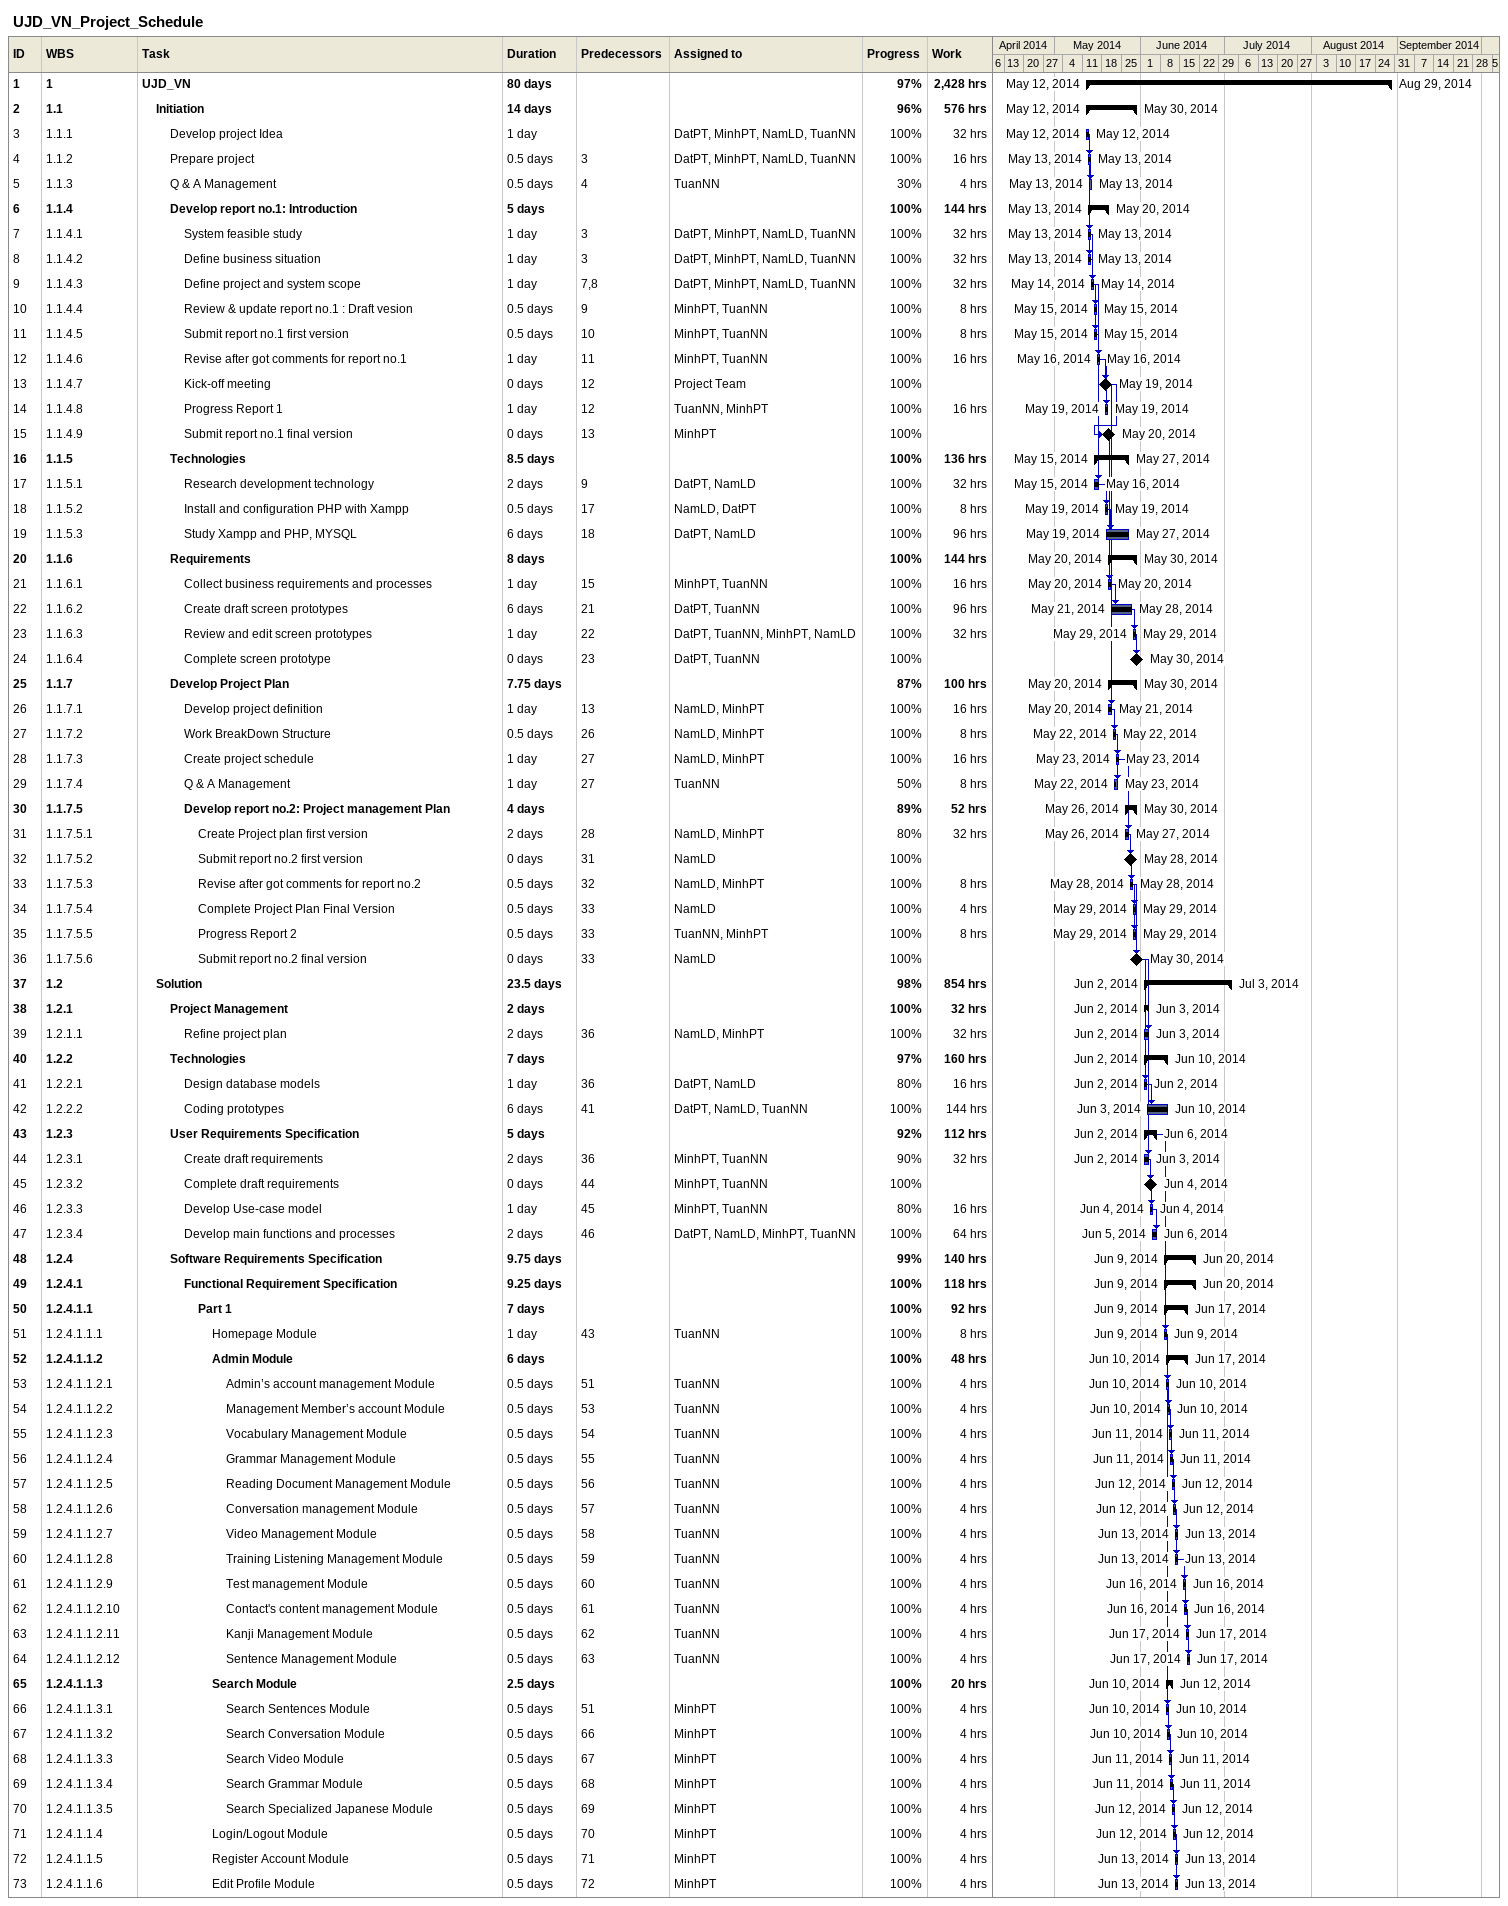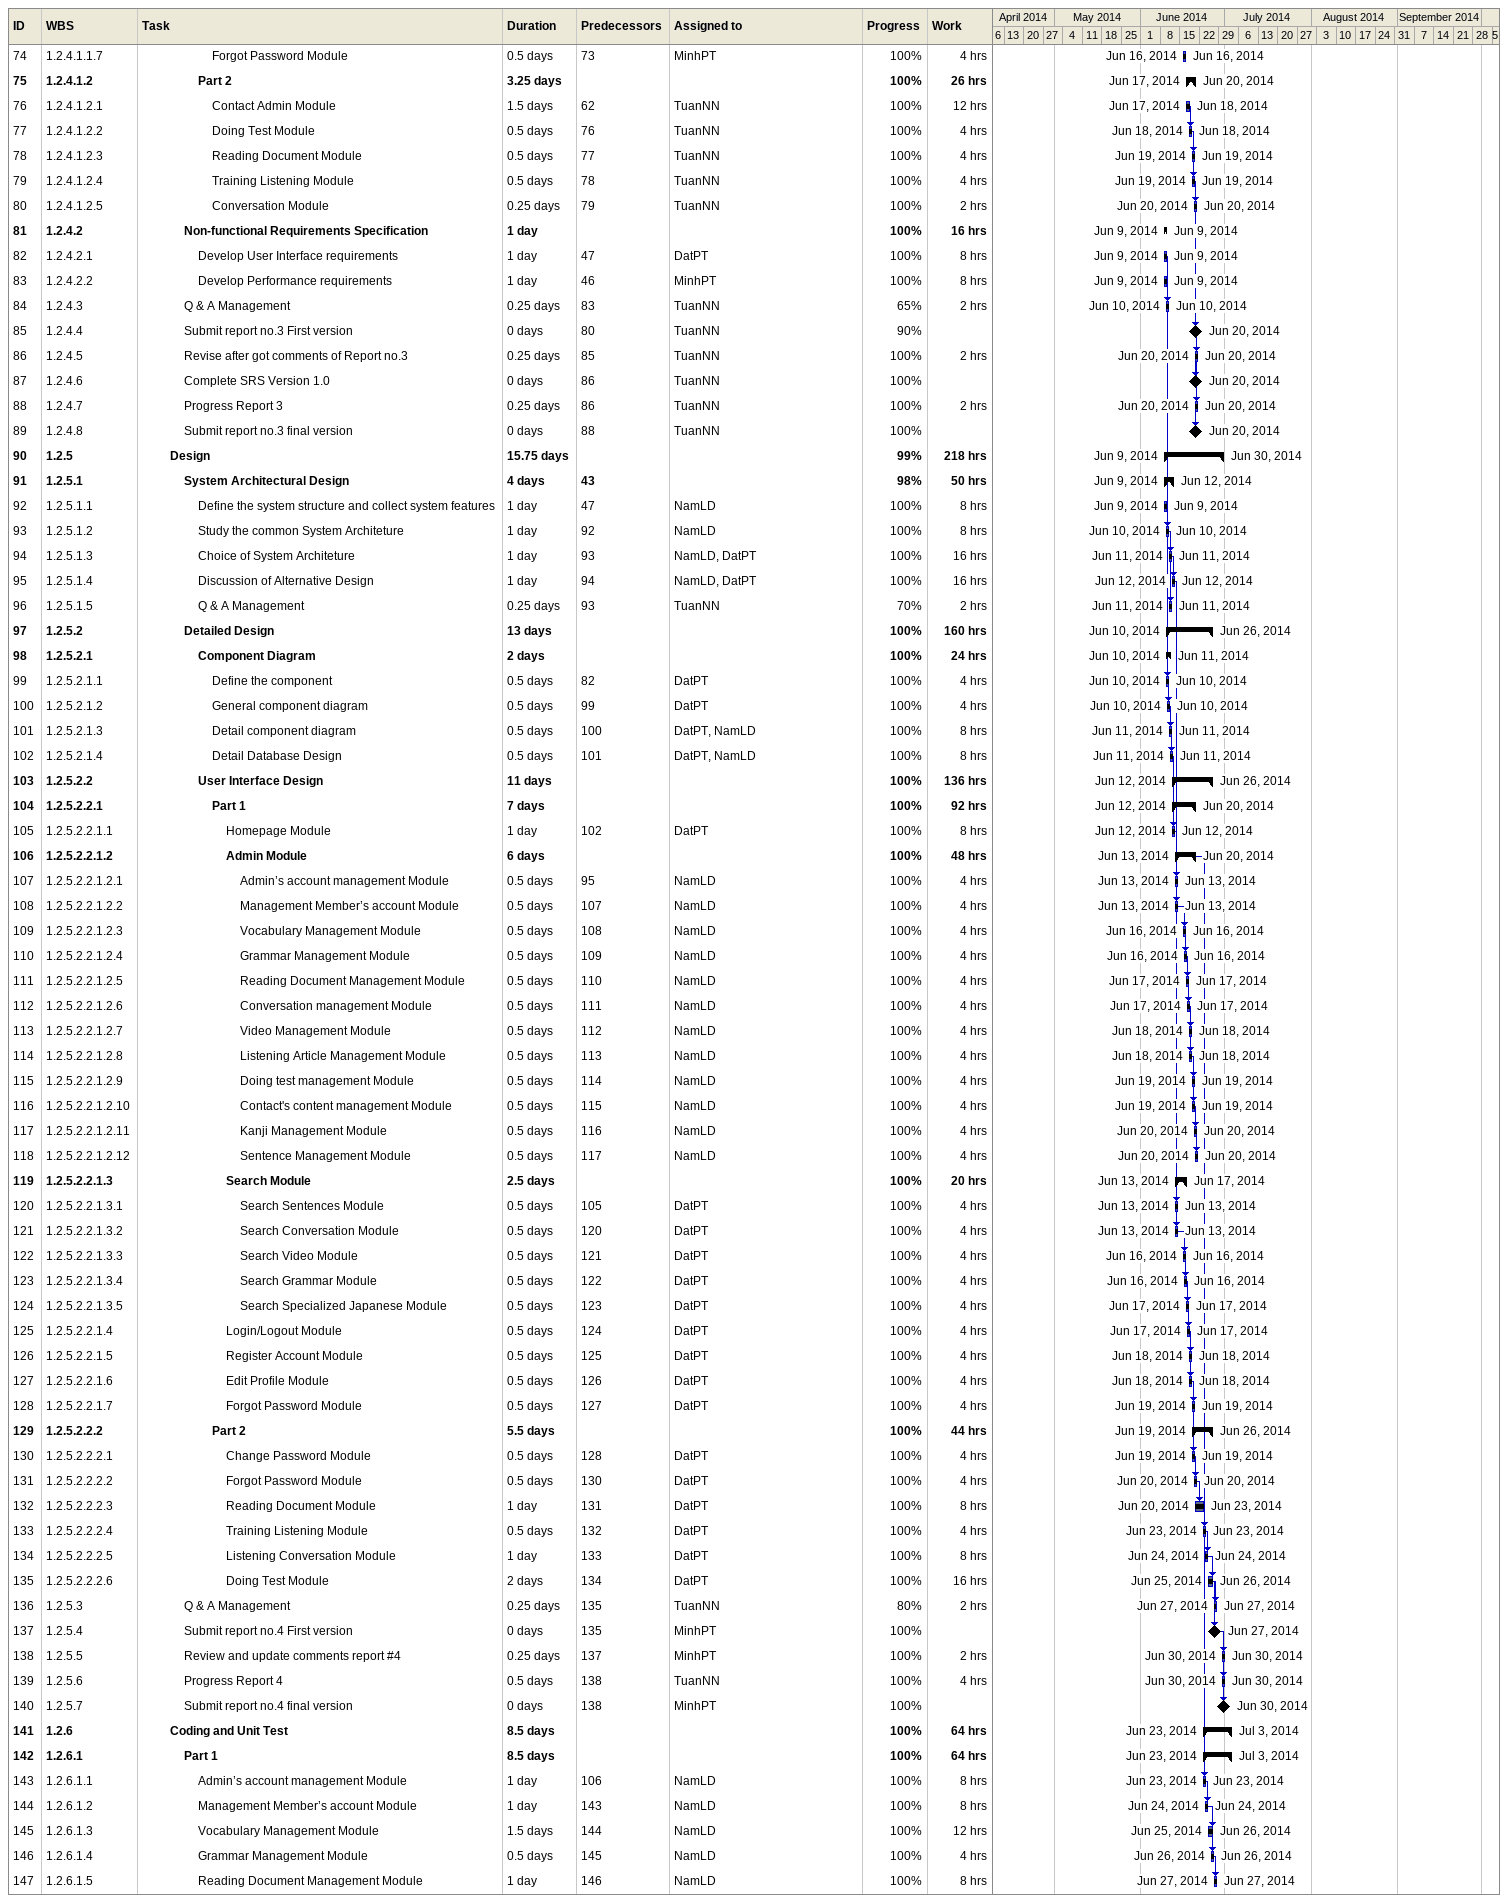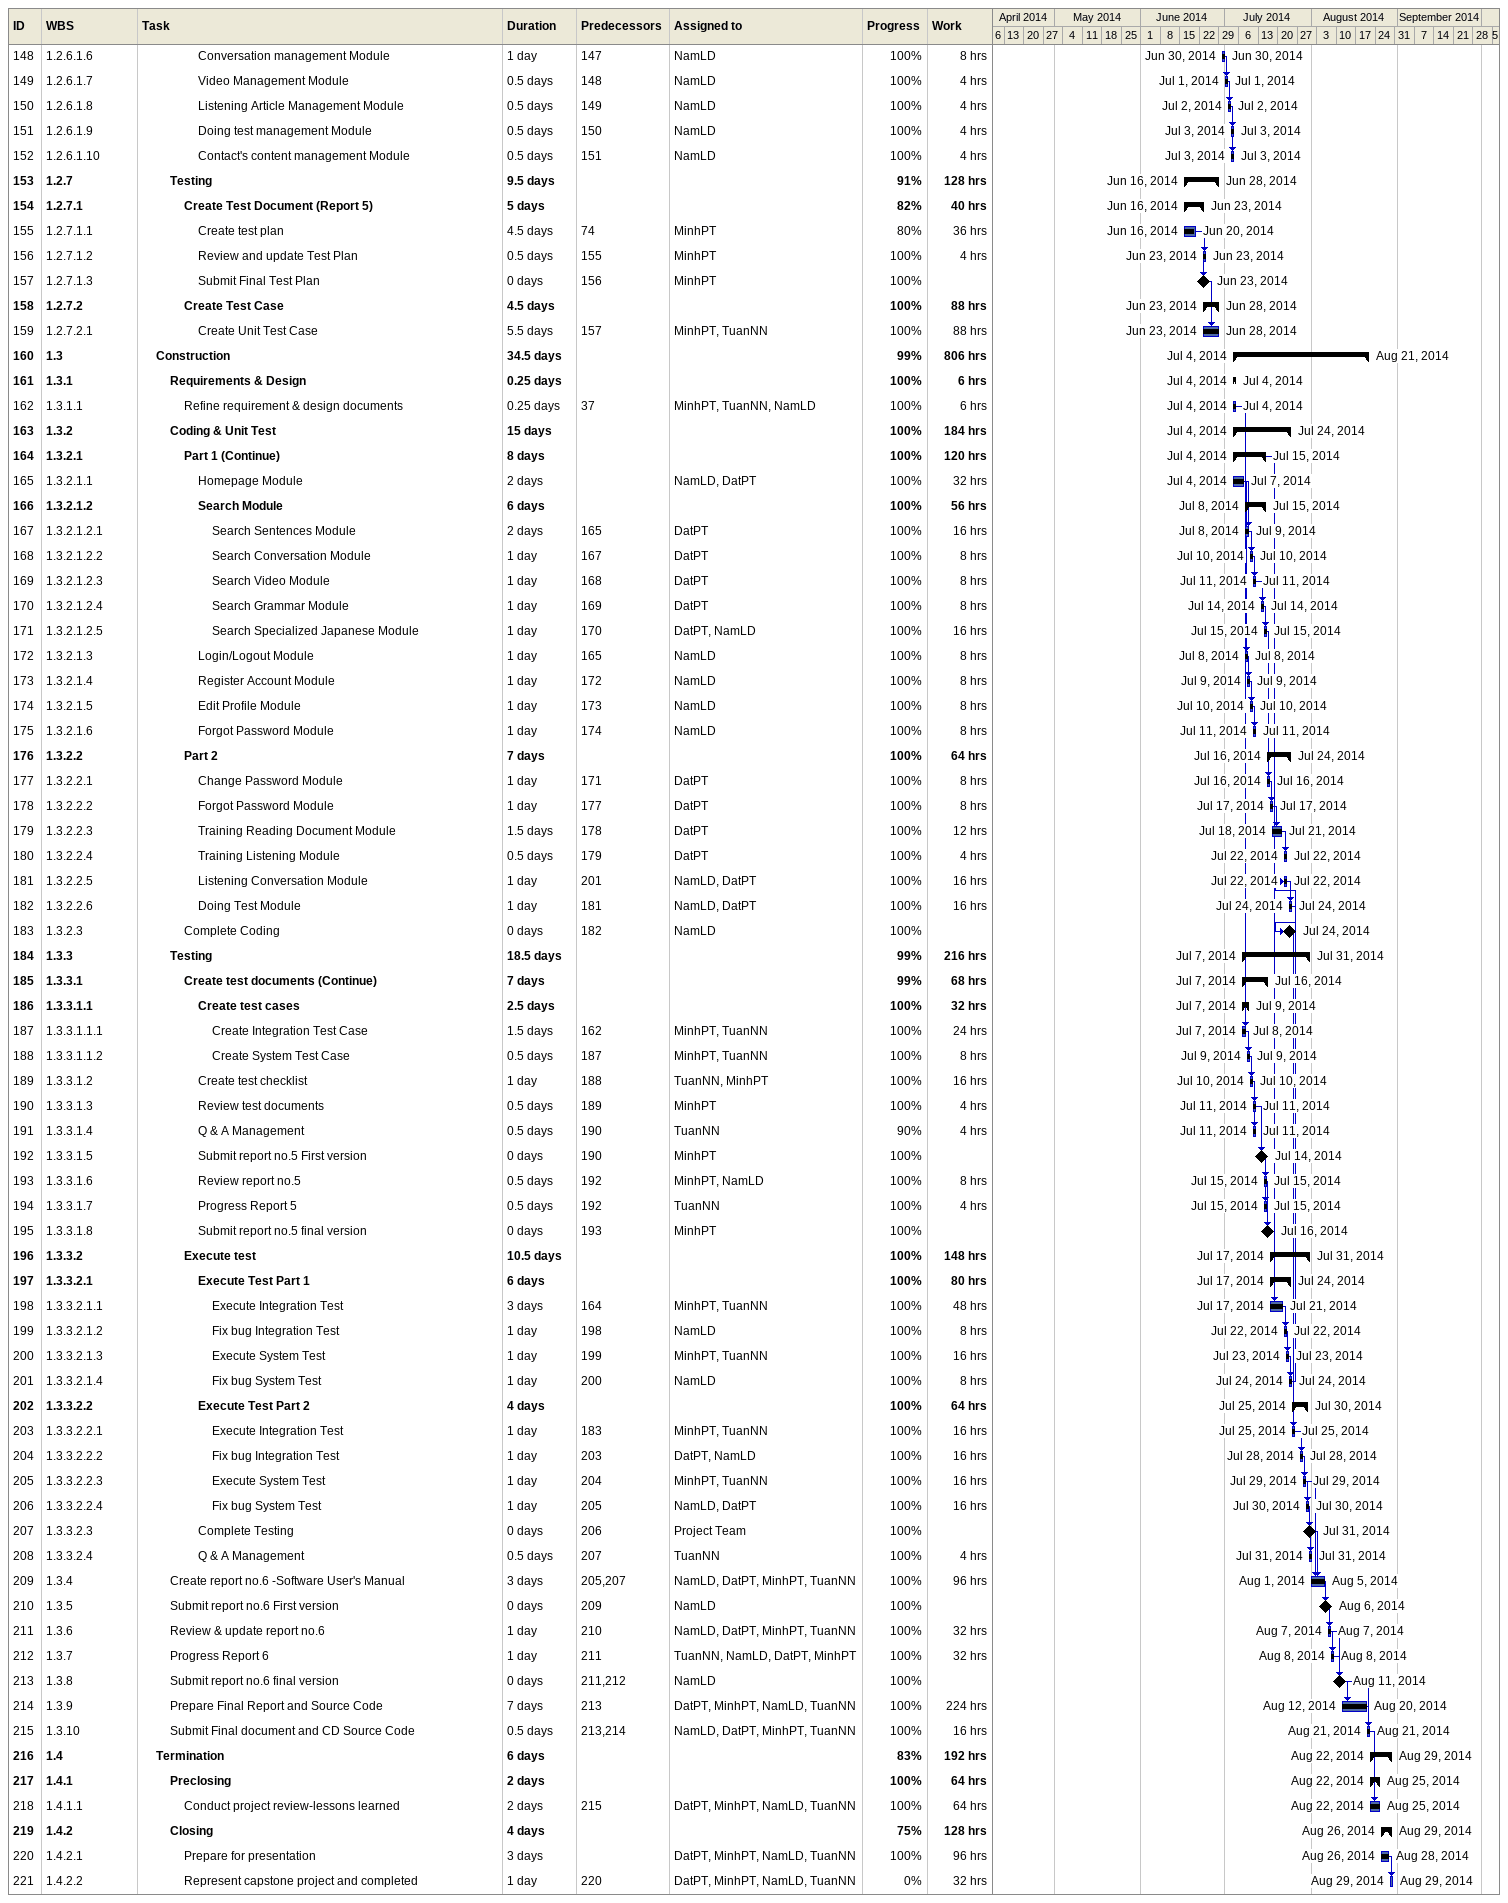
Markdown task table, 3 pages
UJD_VN_Project_Schedule

| ID | WBS | Task | Duration | Start | Finish | Predecessors | Resources | % complete | Work (h) |
|---|---|---|---|---|---|---|---|---|---|
| 1 | 1 | **UJD_VN** | 80d | 2014-05-12 | 2014-08-29 |  |  | 97 | 2428 |
| 2 | 1.1 | **Initiation** | 14d | 2014-05-12 | 2014-05-30 |  |  | 96 | 576 |
| 3 | 1.1.1 | Develop project Idea | 1d | 2014-05-12 | 2014-05-12 |  | DatPT, MinhPT, NamLD, TuanNN | 100 | 32 |
| 4 | 1.1.2 | Prepare project | 0.5d | 2014-05-13 | 2014-05-13 | 3 | DatPT, MinhPT, NamLD, TuanNN | 100 | 16 |
| 5 | 1.1.3 | Q & A Management | 0.5d | 2014-05-13 | 2014-05-13 | 4 | TuanNN | 30 | 4 |
| 6 | 1.1.4 | **Develop report no.1: Introduction** | 5d | 2014-05-13 | 2014-05-20 |  |  | 100 | 144 |
| 7 | 1.1.4.1 | System feasible study | 1d | 2014-05-13 | 2014-05-13 | 3 | DatPT, MinhPT, NamLD, TuanNN | 100 | 32 |
| 8 | 1.1.4.2 | Define business situation | 1d | 2014-05-13 | 2014-05-13 | 3 | DatPT, MinhPT, NamLD, TuanNN | 100 | 32 |
| 9 | 1.1.4.3 | Define project and system scope | 1d | 2014-05-14 | 2014-05-14 | 7, 8 | DatPT, MinhPT, NamLD, TuanNN | 100 | 32 |
| 10 | 1.1.4.4 | Review & update report no.1 : Draft vesion | 0.5d | 2014-05-15 | 2014-05-15 | 9 | MinhPT, TuanNN | 100 | 8 |
| 11 | 1.1.4.5 | Submit report no.1 first version | 0.5d | 2014-05-15 | 2014-05-15 | 10 | MinhPT, TuanNN | 100 | 8 |
| 12 | 1.1.4.6 | Revise after got comments for report no.1 | 1d | 2014-05-16 | 2014-05-16 | 11 | MinhPT, TuanNN | 100 | 16 |
| 13 | 1.1.4.7 | Kick-off meeting | 0d | 2014-05-19 | 2014-05-19 | 12 | Project Team | 100 |  |
| 14 | 1.1.4.8 | Progress Report 1 | 1d | 2014-05-19 | 2014-05-19 | 12 | TuanNN, MinhPT | 100 | 16 |
| 15 | 1.1.4.9 | Submit report no.1 final version | 0d | 2014-05-20 | 2014-05-20 | 13 | MinhPT | 100 |  |
| 16 | 1.1.5 | **Technologies** | 8.5d | 2014-05-15 | 2014-05-27 |  |  | 100 | 136 |
| 17 | 1.1.5.1 | Research development technology | 2d | 2014-05-15 | 2014-05-16 | 9 | DatPT, NamLD | 100 | 32 |
| 18 | 1.1.5.2 | Install and configuration PHP with Xampp | 0.5d | 2014-05-19 | 2014-05-19 | 17 | NamLD, DatPT | 100 | 8 |
| 19 | 1.1.5.3 | Study Xampp and PHP, MYSQL | 6d | 2014-05-19 | 2014-05-27 | 18 | DatPT, NamLD | 100 | 96 |
| 20 | 1.1.6 | **Requirements** | 8d | 2014-05-20 | 2014-05-30 |  |  | 100 | 144 |
| 21 | 1.1.6.1 | Collect business requirements and processes | 1d | 2014-05-20 | 2014-05-20 | 15 | MinhPT, TuanNN | 100 | 16 |
| 22 | 1.1.6.2 | Create draft screen prototypes | 6d | 2014-05-21 | 2014-05-28 | 21 | DatPT, TuanNN | 100 | 96 |
| 23 | 1.1.6.3 | Review and edit screen prototypes | 1d | 2014-05-29 | 2014-05-29 | 22 | DatPT, TuanNN, MinhPT, NamLD | 100 | 32 |
| 24 | 1.1.6.4 | Complete screen prototype | 0d | 2014-05-30 | 2014-05-30 | 23 | DatPT, TuanNN | 100 |  |
| 25 | 1.1.7 | **Develop Project Plan** | 7.75d | 2014-05-20 | 2014-05-30 |  |  | 87 | 100 |
| 26 | 1.1.7.1 | Develop project definition | 1d | 2014-05-20 | 2014-05-21 | 13 | NamLD, MinhPT | 100 | 16 |
| 27 | 1.1.7.2 | Work BreakDown Structure | 0.5d | 2014-05-22 | 2014-05-22 | 26 | NamLD, MinhPT | 100 | 8 |
| 28 | 1.1.7.3 | Create project schedule | 1d | 2014-05-23 | 2014-05-23 | 27 | NamLD, MinhPT | 100 | 16 |
| 29 | 1.1.7.4 | Q & A Management | 1d | 2014-05-22 | 2014-05-23 | 27 | TuanNN | 50 | 8 |
| 30 | 1.1.7.5 | **Develop report no.2: Project management Plan** | 4d | 2014-05-26 | 2014-05-30 |  |  | 89 | 52 |
| 31 | 1.1.7.5.1 | Create Project plan first version | 2d | 2014-05-26 | 2014-05-27 | 28 | NamLD, MinhPT | 80 | 32 |
| 32 | 1.1.7.5.2 | Submit report no.2 first version | 0d | 2014-05-28 | 2014-05-28 | 31 | NamLD | 100 |  |
| 33 | 1.1.7.5.3 | Revise after got comments for report no.2 | 0.5d | 2014-05-28 | 2014-05-28 | 32 | NamLD, MinhPT | 100 | 8 |
| 34 | 1.1.7.5.4 | Complete Project Plan Final Version | 0.5d | 2014-05-29 | 2014-05-29 | 33 | NamLD | 100 | 4 |
| 35 | 1.1.7.5.5 | Progress Report 2 | 0.5d | 2014-05-29 | 2014-05-29 | 33 | TuanNN, MinhPT | 100 | 8 |
| 36 | 1.1.7.5.6 | Submit report no.2 final version | 0d | 2014-05-30 | 2014-05-30 | 33 | NamLD | 100 |  |
| 37 | 1.2 | **Solution** | 23.5d | 2014-06-02 | 2014-07-03 |  |  | 98 | 854 |
| 38 | 1.2.1 | **Project Management** | 2d | 2014-06-02 | 2014-06-03 |  |  | 100 | 32 |
| 39 | 1.2.1.1 | Refine project plan | 2d | 2014-06-02 | 2014-06-03 | 36 | NamLD, MinhPT | 100 | 32 |
| 40 | 1.2.2 | **Technologies** | 7d | 2014-06-02 | 2014-06-10 |  |  | 97 | 160 |
| 41 | 1.2.2.1 | Design database models | 1d | 2014-06-02 | 2014-06-02 | 36 | DatPT, NamLD | 80 | 16 |
| 42 | 1.2.2.2 | Coding prototypes | 6d | 2014-06-03 | 2014-06-10 | 41 | DatPT, NamLD, TuanNN | 100 | 144 |
| 43 | 1.2.3 | **User Requirements Specification** | 5d | 2014-06-02 | 2014-06-06 |  |  | 92 | 112 |
| 44 | 1.2.3.1 | Create draft requirements | 2d | 2014-06-02 | 2014-06-03 | 36 | MinhPT, TuanNN | 90 | 32 |
| 45 | 1.2.3.2 | Complete draft requirements | 0d | 2014-06-04 | 2014-06-04 | 44 | MinhPT, TuanNN | 100 |  |
| 46 | 1.2.3.3 | Develop Use-case model | 1d | 2014-06-04 | 2014-06-04 | 45 | MinhPT, TuanNN | 80 | 16 |
| 47 | 1.2.3.4 | Develop main functions and processes | 2d | 2014-06-05 | 2014-06-06 | 46 | DatPT, NamLD, MinhPT, TuanNN | 100 | 64 |
| 48 | 1.2.4 | **Software Requirements Specification** | 9.75d | 2014-06-09 | 2014-06-20 |  |  | 99 | 140 |
| 49 | 1.2.4.1 | **Functional Requirement Specification** | 9.25d | 2014-06-09 | 2014-06-20 |  |  | 100 | 118 |
| 50 | 1.2.4.1.1 | **Part 1** | 7d | 2014-06-09 | 2014-06-17 |  |  | 100 | 92 |
| 51 | 1.2.4.1.1.1 | Homepage Module | 1d | 2014-06-09 | 2014-06-09 | 43 | TuanNN | 100 | 8 |
| 52 | 1.2.4.1.1.2 | **Admin Module** | 6d | 2014-06-10 | 2014-06-17 |  |  | 100 | 48 |
| 53 | 1.2.4.1.1.2.1 | Admin’s account management Module | 0.5d | 2014-06-10 | 2014-06-10 | 51 | TuanNN | 100 | 4 |
| 54 | 1.2.4.1.1.2.2 | Management Member’s account Module | 0.5d | 2014-06-10 | 2014-06-10 | 53 | TuanNN | 100 | 4 |
| 55 | 1.2.4.1.1.2.3 | Vocabulary Management Module | 0.5d | 2014-06-11 | 2014-06-11 | 54 | TuanNN | 100 | 4 |
| 56 | 1.2.4.1.1.2.4 | Grammar Management Module | 0.5d | 2014-06-11 | 2014-06-11 | 55 | TuanNN | 100 | 4 |
| 57 | 1.2.4.1.1.2.5 | Reading Document Management Module | 0.5d | 2014-06-12 | 2014-06-12 | 56 | TuanNN | 100 | 4 |
| 58 | 1.2.4.1.1.2.6 | Conversation management Module | 0.5d | 2014-06-12 | 2014-06-12 | 57 | TuanNN | 100 | 4 |
| 59 | 1.2.4.1.1.2.7 | Video Management Module | 0.5d | 2014-06-13 | 2014-06-13 | 58 | TuanNN | 100 | 4 |
| 60 | 1.2.4.1.1.2.8 | Training Listening Management Module | 0.5d | 2014-06-13 | 2014-06-13 | 59 | TuanNN | 100 | 4 |
| 61 | 1.2.4.1.1.2.9 | Test management Module | 0.5d | 2014-06-16 | 2014-06-16 | 60 | TuanNN | 100 | 4 |
| 62 | 1.2.4.1.1.2.10 | Contact's content management Module | 0.5d | 2014-06-16 | 2014-06-16 | 61 | TuanNN | 100 | 4 |
| 63 | 1.2.4.1.1.2.11 | Kanji Management Module | 0.5d | 2014-06-17 | 2014-06-17 | 62 | TuanNN | 100 | 4 |
| 64 | 1.2.4.1.1.2.12 | Sentence Management Module | 0.5d | 2014-06-17 | 2014-06-17 | 63 | TuanNN | 100 | 4 |
| 65 | 1.2.4.1.1.3 | **Search Module** | 2.5d | 2014-06-10 | 2014-06-12 |  |  | 100 | 20 |
| 66 | 1.2.4.1.1.3.1 | Search Sentences Module | 0.5d | 2014-06-10 | 2014-06-10 | 51 | MinhPT | 100 | 4 |
| 67 | 1.2.4.1.1.3.2 | Search Conversation Module | 0.5d | 2014-06-10 | 2014-06-10 | 66 | MinhPT | 100 | 4 |
| 68 | 1.2.4.1.1.3.3 | Search Video Module | 0.5d | 2014-06-11 | 2014-06-11 | 67 | MinhPT | 100 | 4 |
| 69 | 1.2.4.1.1.3.4 | Search Grammar Module | 0.5d | 2014-06-11 | 2014-06-11 | 68 | MinhPT | 100 | 4 |
| 70 | 1.2.4.1.1.3.5 | Search Specialized Japanese Module | 0.5d | 2014-06-12 | 2014-06-12 | 69 | MinhPT | 100 | 4 |
| 71 | 1.2.4.1.1.4 | Login/Logout Module | 0.5d | 2014-06-12 | 2014-06-12 | 70 | MinhPT | 100 | 4 |
| 72 | 1.2.4.1.1.5 | Register Account Module | 0.5d | 2014-06-13 | 2014-06-13 | 71 | MinhPT | 100 | 4 |
| 73 | 1.2.4.1.1.6 | Edit Profile Module | 0.5d | 2014-06-13 | 2014-06-13 | 72 | MinhPT | 100 | 4 |
| 74 | 1.2.4.1.1.7 | Forgot Password Module | 0.5d | 2014-06-16 | 2014-06-16 | 73 | MinhPT | 100 | 4 |
| 75 | 1.2.4.1.2 | **Part 2** | 3.25d | 2014-06-17 | 2014-06-20 |  |  | 100 | 26 |
| 76 | 1.2.4.1.2.1 | Contact Admin Module | 1.5d | 2014-06-17 | 2014-06-18 | 62 | TuanNN | 100 | 12 |
| 77 | 1.2.4.1.2.2 | Doing Test Module | 0.5d | 2014-06-18 | 2014-06-18 | 76 | TuanNN | 100 | 4 |
| 78 | 1.2.4.1.2.3 | Reading Document Module | 0.5d | 2014-06-19 | 2014-06-19 | 77 | TuanNN | 100 | 4 |
| 79 | 1.2.4.1.2.4 | Training Listening Module | 0.5d | 2014-06-19 | 2014-06-19 | 78 | TuanNN | 100 | 4 |
| 80 | 1.2.4.1.2.5 | Conversation Module | 0.25d | 2014-06-20 | 2014-06-20 | 79 | TuanNN | 100 | 2 |
| 81 | 1.2.4.2 | **Non-functional Requirements Specification** | 1d | 2014-06-09 | 2014-06-09 |  |  | 100 | 16 |
| 82 | 1.2.4.2.1 | Develop User Interface requirements | 1d | 2014-06-09 | 2014-06-09 | 47 | DatPT | 100 | 8 |
| 83 | 1.2.4.2.2 | Develop Performance requirements | 1d | 2014-06-09 | 2014-06-09 | 46 | MinhPT | 100 | 8 |
| 84 | 1.2.4.3 | Q & A Management | 0.25d | 2014-06-10 | 2014-06-10 | 83 | TuanNN | 65 | 2 |
| 85 | 1.2.4.4 | Submit report no.3 First version | 0d | 2014-06-20 | 2014-06-20 | 80 | TuanNN | 90 |  |
| 86 | 1.2.4.5 | Revise after got comments of Report no.3 | 0.25d | 2014-06-20 | 2014-06-20 | 85 | TuanNN | 100 | 2 |
| 87 | 1.2.4.6 | Complete SRS Version 1.0 | 0d | 2014-06-20 | 2014-06-20 | 86 | TuanNN | 100 |  |
| 88 | 1.2.4.7 | Progress Report 3 | 0.25d | 2014-06-20 | 2014-06-20 | 86 | TuanNN | 100 | 2 |
| 89 | 1.2.4.8 | Submit report no.3 final version | 0d | 2014-06-20 | 2014-06-20 | 88 | TuanNN | 100 |  |
| 90 | 1.2.5 | **Design** | 15.75d | 2014-06-09 | 2014-06-30 |  |  | 99 | 218 |
| 91 | 1.2.5.1 | **System Architectural Design** | 4d | 2014-06-09 | 2014-06-12 | 43 |  | 98 | 50 |
| 92 | 1.2.5.1.1 | Define the system structure and collect system features | 1d | 2014-06-09 | 2014-06-09 | 47 | NamLD | 100 | 8 |
| 93 | 1.2.5.1.2 | Study the common System Architeture | 1d | 2014-06-10 | 2014-06-10 | 92 | NamLD | 100 | 8 |
| 94 | 1.2.5.1.3 | Choice of System Architeture | 1d | 2014-06-11 | 2014-06-11 | 93 | NamLD, DatPT | 100 | 16 |
| 95 | 1.2.5.1.4 | Discussion of Alternative Design | 1d | 2014-06-12 | 2014-06-12 | 94 | NamLD, DatPT | 100 | 16 |
| 96 | 1.2.5.1.5 | Q & A Management | 0.25d | 2014-06-11 | 2014-06-11 | 93 | TuanNN | 70 | 2 |
| 97 | 1.2.5.2 | **Detailed Design** | 13d | 2014-06-10 | 2014-06-26 |  |  | 100 | 160 |
| 98 | 1.2.5.2.1 | **Component Diagram** | 2d | 2014-06-10 | 2014-06-11 |  |  | 100 | 24 |
| 99 | 1.2.5.2.1.1 | Define the component | 0.5d | 2014-06-10 | 2014-06-10 | 82 | DatPT | 100 | 4 |
| 100 | 1.2.5.2.1.2 | General component diagram | 0.5d | 2014-06-10 | 2014-06-10 | 99 | DatPT | 100 | 4 |
| 101 | 1.2.5.2.1.3 | Detail component diagram | 0.5d | 2014-06-11 | 2014-06-11 | 100 | DatPT, NamLD | 100 | 8 |
| 102 | 1.2.5.2.1.4 | Detail Database Design | 0.5d | 2014-06-11 | 2014-06-11 | 101 | DatPT, NamLD | 100 | 8 |
| 103 | 1.2.5.2.2 | **User Interface Design** | 11d | 2014-06-12 | 2014-06-26 |  |  | 100 | 136 |
| 104 | 1.2.5.2.2.1 | **Part 1** | 7d | 2014-06-12 | 2014-06-20 |  |  | 100 | 92 |
| 105 | 1.2.5.2.2.1.1 | Homepage Module | 1d | 2014-06-12 | 2014-06-12 | 102 | DatPT | 100 | 8 |
| 106 | 1.2.5.2.2.1.2 | **Admin Module** | 6d | 2014-06-13 | 2014-06-20 |  |  | 100 | 48 |
| 107 | 1.2.5.2.2.1.2.1 | Admin’s account management Module | 0.5d | 2014-06-13 | 2014-06-13 | 95 | NamLD | 100 | 4 |
| 108 | 1.2.5.2.2.1.2.2 | Management Member’s account Module | 0.5d | 2014-06-13 | 2014-06-13 | 107 | NamLD | 100 | 4 |
| 109 | 1.2.5.2.2.1.2.3 | Vocabulary Management Module | 0.5d | 2014-06-16 | 2014-06-16 | 108 | NamLD | 100 | 4 |
| 110 | 1.2.5.2.2.1.2.4 | Grammar Management Module | 0.5d | 2014-06-16 | 2014-06-16 | 109 | NamLD | 100 | 4 |
| 111 | 1.2.5.2.2.1.2.5 | Reading Document Management Module | 0.5d | 2014-06-17 | 2014-06-17 | 110 | NamLD | 100 | 4 |
| 112 | 1.2.5.2.2.1.2.6 | Conversation management Module | 0.5d | 2014-06-17 | 2014-06-17 | 111 | NamLD | 100 | 4 |
| 113 | 1.2.5.2.2.1.2.7 | Video Management Module | 0.5d | 2014-06-18 | 2014-06-18 | 112 | NamLD | 100 | 4 |
| 114 | 1.2.5.2.2.1.2.8 | Listening Article Management Module | 0.5d | 2014-06-18 | 2014-06-18 | 113 | NamLD | 100 | 4 |
| 115 | 1.2.5.2.2.1.2.9 | Doing test management Module | 0.5d | 2014-06-19 | 2014-06-19 | 114 | NamLD | 100 | 4 |
| 116 | 1.2.5.2.2.1.2.10 | Contact's content management Module | 0.5d | 2014-06-19 | 2014-06-19 | 115 | NamLD | 100 | 4 |
| 117 | 1.2.5.2.2.1.2.11 | Kanji Management Module | 0.5d | 2014-06-20 | 2014-06-20 | 116 | NamLD | 100 | 4 |
| 118 | 1.2.5.2.2.1.2.12 | Sentence Management Module | 0.5d | 2014-06-20 | 2014-06-20 | 117 | NamLD | 100 | 4 |
| 119 | 1.2.5.2.2.1.3 | **Search Module** | 2.5d | 2014-06-13 | 2014-06-17 |  |  | 100 | 20 |
| 120 | 1.2.5.2.2.1.3.1 | Search Sentences Module | 0.5d | 2014-06-13 | 2014-06-13 | 105 | DatPT | 100 | 4 |
| 121 | 1.2.5.2.2.1.3.2 | Search Conversation Module | 0.5d | 2014-06-13 | 2014-06-13 | 120 | DatPT | 100 | 4 |
| 122 | 1.2.5.2.2.1.3.3 | Search Video Module | 0.5d | 2014-06-16 | 2014-06-16 | 121 | DatPT | 100 | 4 |
| 123 | 1.2.5.2.2.1.3.4 | Search Grammar Module | 0.5d | 2014-06-16 | 2014-06-16 | 122 | DatPT | 100 | 4 |
| 124 | 1.2.5.2.2.1.3.5 | Search Specialized Japanese Module | 0.5d | 2014-06-17 | 2014-06-17 | 123 | DatPT | 100 | 4 |
| 125 | 1.2.5.2.2.1.4 | Login/Logout Module | 0.5d | 2014-06-17 | 2014-06-17 | 124 | DatPT | 100 | 4 |
| 126 | 1.2.5.2.2.1.5 | Register Account Module | 0.5d | 2014-06-18 | 2014-06-18 | 125 | DatPT | 100 | 4 |
| 127 | 1.2.5.2.2.1.6 | Edit Profile Module | 0.5d | 2014-06-18 | 2014-06-18 | 126 | DatPT | 100 | 4 |
| 128 | 1.2.5.2.2.1.7 | Forgot Password Module | 0.5d | 2014-06-19 | 2014-06-19 | 127 | DatPT | 100 | 4 |
| 129 | 1.2.5.2.2.2 | **Part 2** | 5.5d | 2014-06-19 | 2014-06-26 |  |  | 100 | 44 |
| 130 | 1.2.5.2.2.2.1 | Change Password Module | 0.5d | 2014-06-19 | 2014-06-19 | 128 | DatPT | 100 | 4 |
| 131 | 1.2.5.2.2.2.2 | Forgot Password Module | 0.5d | 2014-06-20 | 2014-06-20 | 130 | DatPT | 100 | 4 |
| 132 | 1.2.5.2.2.2.3 | Reading Document Module | 1d | 2014-06-20 | 2014-06-23 | 131 | DatPT | 100 | 8 |
| 133 | 1.2.5.2.2.2.4 | Training Listening Module | 0.5d | 2014-06-23 | 2014-06-23 | 132 | DatPT | 100 | 4 |
| 134 | 1.2.5.2.2.2.5 | Listening Conversation Module | 1d | 2014-06-24 | 2014-06-24 | 133 | DatPT | 100 | 8 |
| 135 | 1.2.5.2.2.2.6 | Doing Test Module | 2d | 2014-06-25 | 2014-06-26 | 134 | DatPT | 100 | 16 |
| 136 | 1.2.5.3 | Q & A Management | 0.25d | 2014-06-27 | 2014-06-27 | 135 | TuanNN | 80 | 2 |
| 137 | 1.2.5.4 | Submit report no.4 First version | 0d | 2014-06-27 | 2014-06-27 | 135 | MinhPT | 100 |  |
| 138 | 1.2.5.5 | Review and update comments report #4 | 0.25d | 2014-06-30 | 2014-06-30 | 137 | MinhPT | 100 | 2 |
| 139 | 1.2.5.6 | Progress Report 4 | 0.5d | 2014-06-30 | 2014-06-30 | 138 | TuanNN | 100 | 4 |
| 140 | 1.2.5.7 | Submit report no.4 final version | 0d | 2014-06-30 | 2014-06-30 | 138 | MinhPT | 100 |  |
| 141 | 1.2.6 | **Coding and Unit Test** | 8.5d | 2014-06-23 | 2014-07-03 |  |  | 100 | 64 |
| 142 | 1.2.6.1 | **Part 1** | 8.5d | 2014-06-23 | 2014-07-03 |  |  | 100 | 64 |
| 143 | 1.2.6.1.1 | Admin’s account management Module | 1d | 2014-06-23 | 2014-06-23 | 106 | NamLD | 100 | 8 |
| 144 | 1.2.6.1.2 | Management Member’s account Module | 1d | 2014-06-24 | 2014-06-24 | 143 | NamLD | 100 | 8 |
| 145 | 1.2.6.1.3 | Vocabulary Management Module | 1.5d | 2014-06-25 | 2014-06-26 | 144 | NamLD | 100 | 12 |
| 146 | 1.2.6.1.4 | Grammar Management Module | 0.5d | 2014-06-26 | 2014-06-26 | 145 | NamLD | 100 | 4 |
| 147 | 1.2.6.1.5 | Reading Document Management Module | 1d | 2014-06-27 | 2014-06-27 | 146 | NamLD | 100 | 8 |
| 148 | 1.2.6.1.6 | Conversation management Module | 1d | 2014-06-30 | 2014-06-30 | 147 | NamLD | 100 | 8 |
| 149 | 1.2.6.1.7 | Video Management Module | 0.5d | 2014-07-01 | 2014-07-01 | 148 | NamLD | 100 | 4 |
| 150 | 1.2.6.1.8 | Listening Article Management Module | 0.5d | 2014-07-02 | 2014-07-02 | 149 | NamLD | 100 | 4 |
| 151 | 1.2.6.1.9 | Doing test management Module | 0.5d | 2014-07-03 | 2014-07-03 | 150 | NamLD | 100 | 4 |
| 152 | 1.2.6.1.10 | Contact's content management Module | 0.5d | 2014-07-03 | 2014-07-03 | 151 | NamLD | 100 | 4 |
| 153 | 1.2.7 | **Testing** | 9.5d | 2014-06-16 | 2014-06-28 |  |  | 91 | 128 |
| 154 | 1.2.7.1 | **Create Test Document (Report 5)** | 5d | 2014-06-16 | 2014-06-23 |  |  | 82 | 40 |
| 155 | 1.2.7.1.1 | Create test plan | 4.5d | 2014-06-16 | 2014-06-20 | 74 | MinhPT | 80 | 36 |
| 156 | 1.2.7.1.2 | Review and update Test Plan | 0.5d | 2014-06-23 | 2014-06-23 | 155 | MinhPT | 100 | 4 |
| 157 | 1.2.7.1.3 | Submit Final Test Plan | 0d | 2014-06-23 | 2014-06-23 | 156 | MinhPT | 100 |  |
| 158 | 1.2.7.2 | **Create Test Case** | 4.5d | 2014-06-23 | 2014-06-28 |  |  | 100 | 88 |
| 159 | 1.2.7.2.1 | Create Unit Test Case | 5.5d | 2014-06-23 | 2014-06-28 | 157 | MinhPT, TuanNN | 100 | 88 |
| 160 | 1.3 | **Construction** | 34.5d | 2014-07-04 | 2014-08-21 |  |  | 99 | 806 |
| 161 | 1.3.1 | **Requirements & Design** | 0.25d | 2014-07-04 | 2014-07-04 |  |  | 100 | 6 |
| 162 | 1.3.1.1 | Refine requirement & design documents | 0.25d | 2014-07-04 | 2014-07-04 | 37 | MinhPT, TuanNN, NamLD | 100 | 6 |
| 163 | 1.3.2 | **Coding & Unit Test** | 15d | 2014-07-04 | 2014-07-24 |  |  | 100 | 184 |
| 164 | 1.3.2.1 | **Part 1 (Continue)** | 8d | 2014-07-04 | 2014-07-15 |  |  | 100 | 120 |
| 165 | 1.3.2.1.1 | Homepage Module | 2d | 2014-07-04 | 2014-07-07 |  | NamLD, DatPT | 100 | 32 |
| 166 | 1.3.2.1.2 | **Search Module** | 6d | 2014-07-08 | 2014-07-15 |  |  | 100 | 56 |
| 167 | 1.3.2.1.2.1 | Search Sentences Module | 2d | 2014-07-08 | 2014-07-09 | 165 | DatPT | 100 | 16 |
| 168 | 1.3.2.1.2.2 | Search Conversation Module | 1d | 2014-07-10 | 2014-07-10 | 167 | DatPT | 100 | 8 |
| 169 | 1.3.2.1.2.3 | Search Video Module | 1d | 2014-07-11 | 2014-07-11 | 168 | DatPT | 100 | 8 |
| 170 | 1.3.2.1.2.4 | Search Grammar Module | 1d | 2014-07-14 | 2014-07-14 | 169 | DatPT | 100 | 8 |
| 171 | 1.3.2.1.2.5 | Search Specialized Japanese Module | 1d | 2014-07-15 | 2014-07-15 | 170 | DatPT, NamLD | 100 | 16 |
| 172 | 1.3.2.1.3 | Login/Logout Module | 1d | 2014-07-08 | 2014-07-08 | 165 | NamLD | 100 | 8 |
| 173 | 1.3.2.1.4 | Register Account Module | 1d | 2014-07-09 | 2014-07-09 | 172 | NamLD | 100 | 8 |
| 174 | 1.3.2.1.5 | Edit Profile Module | 1d | 2014-07-10 | 2014-07-10 | 173 | NamLD | 100 | 8 |
| 175 | 1.3.2.1.6 | Forgot Password Module | 1d | 2014-07-11 | 2014-07-11 | 174 | NamLD | 100 | 8 |
| 176 | 1.3.2.2 | **Part 2** | 7d | 2014-07-16 | 2014-07-24 |  |  | 100 | 64 |
| 177 | 1.3.2.2.1 | Change Password Module | 1d | 2014-07-16 | 2014-07-16 | 171 | DatPT | 100 | 8 |
| 178 | 1.3.2.2.2 | Forgot Password Module | 1d | 2014-07-17 | 2014-07-17 | 177 | DatPT | 100 | 8 |
| 179 | 1.3.2.2.3 | Training Reading Document Module | 1.5d | 2014-07-18 | 2014-07-21 | 178 | DatPT | 100 | 12 |
| 180 | 1.3.2.2.4 | Training Listening Module | 0.5d | 2014-07-22 | 2014-07-22 | 179 | DatPT | 100 | 4 |
| 181 | 1.3.2.2.5 | Listening Conversation Module | 1d | 2014-07-22 | 2014-07-22 | 201 | NamLD, DatPT | 100 | 16 |
| 182 | 1.3.2.2.6 | Doing Test Module | 1d | 2014-07-24 | 2014-07-24 | 181 | NamLD, DatPT | 100 | 16 |
| 183 | 1.3.2.3 | Complete Coding | 0d | 2014-07-24 | 2014-07-24 | 182 | NamLD | 100 |  |
| 184 | 1.3.3 | **Testing** | 18.5d | 2014-07-07 | 2014-07-31 |  |  | 99 | 216 |
| 185 | 1.3.3.1 | **Create test documents (Continue)** | 7d | 2014-07-07 | 2014-07-16 |  |  | 99 | 68 |
| 186 | 1.3.3.1.1 | **Create test cases** | 2.5d | 2014-07-07 | 2014-07-09 |  |  | 100 | 32 |
| 187 | 1.3.3.1.1.1 | Create Integration Test Case | 1.5d | 2014-07-07 | 2014-07-08 | 162 | MinhPT, TuanNN | 100 | 24 |
| 188 | 1.3.3.1.1.2 | Create System Test Case | 0.5d | 2014-07-09 | 2014-07-09 | 187 | MinhPT, TuanNN | 100 | 8 |
| 189 | 1.3.3.1.2 | Create test checklist | 1d | 2014-07-10 | 2014-07-10 | 188 | TuanNN, MinhPT | 100 | 16 |
| 190 | 1.3.3.1.3 | Review test documents | 0.5d | 2014-07-11 | 2014-07-11 | 189 | MinhPT | 100 | 4 |
| 191 | 1.3.3.1.4 | Q & A Management | 0.5d | 2014-07-11 | 2014-07-11 | 190 | TuanNN | 90 | 4 |
| 192 | 1.3.3.1.5 | Submit report no.5 First version | 0d | 2014-07-14 | 2014-07-14 | 190 | MinhPT | 100 |  |
| 193 | 1.3.3.1.6 | Review report no.5 | 0.5d | 2014-07-15 | 2014-07-15 | 192 | MinhPT, NamLD | 100 | 8 |
| 194 | 1.3.3.1.7 | Progress Report 5 | 0.5d | 2014-07-15 | 2014-07-15 | 192 | TuanNN | 100 | 4 |
| 195 | 1.3.3.1.8 | Submit report no.5 final version | 0d | 2014-07-16 | 2014-07-16 | 193 | MinhPT | 100 |  |
| 196 | 1.3.3.2 | **Execute test** | 10.5d | 2014-07-17 | 2014-07-31 |  |  | 100 | 148 |
| 197 | 1.3.3.2.1 | **Execute Test Part 1** | 6d | 2014-07-17 | 2014-07-24 |  |  | 100 | 80 |
| 198 | 1.3.3.2.1.1 | Execute Integration Test | 3d | 2014-07-17 | 2014-07-21 | 164 | MinhPT, TuanNN | 100 | 48 |
| 199 | 1.3.3.2.1.2 | Fix bug Integration Test | 1d | 2014-07-22 | 2014-07-22 | 198 | NamLD | 100 | 8 |
| 200 | 1.3.3.2.1.3 | Execute System Test | 1d | 2014-07-23 | 2014-07-23 | 199 | MinhPT, TuanNN | 100 | 16 |
| 201 | 1.3.3.2.1.4 | Fix bug System Test | 1d | 2014-07-24 | 2014-07-24 | 200 | NamLD | 100 | 8 |
| 202 | 1.3.3.2.2 | **Execute Test Part 2** | 4d | 2014-07-25 | 2014-07-30 |  |  | 100 | 64 |
| 203 | 1.3.3.2.2.1 | Execute Integration Test | 1d | 2014-07-25 | 2014-07-25 | 183 | MinhPT, TuanNN | 100 | 16 |
| 204 | 1.3.3.2.2.2 | Fix bug Integration Test | 1d | 2014-07-28 | 2014-07-28 | 203 | DatPT, NamLD | 100 | 16 |
| 205 | 1.3.3.2.2.3 | Execute System Test | 1d | 2014-07-29 | 2014-07-29 | 204 | MinhPT, TuanNN | 100 | 16 |
| 206 | 1.3.3.2.2.4 | Fix bug System Test | 1d | 2014-07-30 | 2014-07-30 | 205 | NamLD, DatPT | 100 | 16 |
| 207 | 1.3.3.2.3 | Complete Testing | 0d | 2014-07-31 | 2014-07-31 | 206 | Project Team | 100 |  |
| 208 | 1.3.3.2.4 | Q & A Management | 0.5d | 2014-07-31 | 2014-07-31 | 207 | TuanNN | 100 | 4 |
| 209 | 1.3.4 | Create report no.6 -Software User's Manual | 3d | 2014-08-01 | 2014-08-05 | 205, 207 | NamLD, DatPT, MinhPT, TuanNN | 100 | 96 |
| 210 | 1.3.5 | Submit report no.6 First version | 0d | 2014-08-06 | 2014-08-06 | 209 | NamLD | 100 |  |
| 211 | 1.3.6 | Review & update report no.6 | 1d | 2014-08-07 | 2014-08-07 | 210 | NamLD, DatPT, MinhPT, TuanNN | 100 | 32 |
| 212 | 1.3.7 | Progress Report 6 | 1d | 2014-08-08 | 2014-08-08 | 211 | TuanNN, NamLD, DatPT, MinhPT | 100 | 32 |
| 213 | 1.3.8 | Submit report no.6 final version | 0d | 2014-08-11 | 2014-08-11 | 211, 212 | NamLD | 100 |  |
| 214 | 1.3.9 | Prepare Final Report and Source Code | 7d | 2014-08-12 | 2014-08-20 | 213 | DatPT, MinhPT, NamLD, TuanNN | 100 | 224 |
| 215 | 1.3.10 | Submit Final document and CD Source Code | 0.5d | 2014-08-21 | 2014-08-21 | 213, 214 | NamLD, DatPT, MinhPT, TuanNN | 100 | 16 |
| 216 | 1.4 | **Termination** | 6d | 2014-08-22 | 2014-08-29 |  |  | 83 | 192 |
| 217 | 1.4.1 | **Preclosing** | 2d | 2014-08-22 | 2014-08-25 |  |  | 100 | 64 |
| 218 | 1.4.1.1 | Conduct project review-lessons learned | 2d | 2014-08-22 | 2014-08-25 | 215 | DatPT, MinhPT, NamLD, TuanNN | 100 | 64 |
| 219 | 1.4.2 | **Closing** | 4d | 2014-08-26 | 2014-08-29 |  |  | 75 | 128 |
| 220 | 1.4.2.1 | Prepare for presentation | 3d | 2014-08-26 | 2014-08-28 |  | DatPT, MinhPT, NamLD, TuanNN | 100 | 96 |
| 221 | 1.4.2.2 | Represent capstone project and completed | 1d | 2014-08-29 | 2014-08-29 | 220 | DatPT, MinhPT, NamLD, TuanNN | 0 | 32 |
